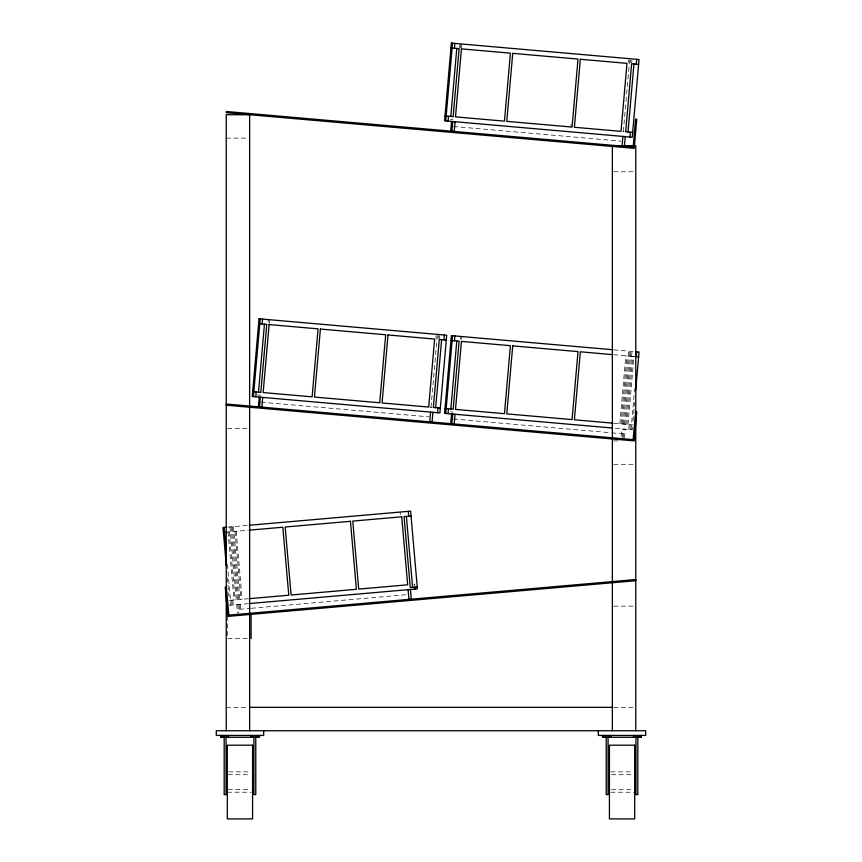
<?xml version="1.0" encoding="UTF-8"?>
<svg xmlns="http://www.w3.org/2000/svg" width="862" height="862" viewBox="0 0 862 862"><rect width="100%" height="100%" fill="white"/><g stroke="black" fill="none" stroke-linecap="round" stroke-linejoin="round"><path stroke-width="0.65" stroke-dasharray="4.31 3.23" d="M268.136 322.259L268.373 319.619M269.192 323.692L269.537 319.716M459.187 47.787L459.424 45.136M460.351 47.895L460.707 43.919M435.87 338.27L436.107 335.62M461.515 47.992L461.87 44.016M431.011 407.252L437.271 335.727M438.208 338.475L438.553 334.499M439.372 338.583L439.609 335.932M460.47 339.089L460.707 336.439M461.633 339.197L461.87 336.546M570.892 126.962L571.129 124.3M628.204 62.57L628.441 59.931M623.345 131.552L629.605 60.028M630.542 62.775L630.768 60.124M631.706 62.883L631.932 60.232M619.853 423.781L625.801 355.78M621.017 423.878L626.965 355.877M621.114 436.118L621.761 428.834M622.181 423.975L628.56 351.125M622.181 437.443L622.924 428.942M623.345 424.082L629.723 351.233M623.345 437.54L624.088 429.039M624.508 424.179L630.887 351.33M624.508 437.637L625.252 429.147M625.683 424.287L632.051 351.437M626.846 424.384L632.794 356.394M628.01 424.492L633.958 356.491M628.754 429.448L629.174 424.589M629.917 429.545L630.337 424.697M631.081 429.653L634.658 388.794M632.46 427.326L632.245 429.75L613.593 428.123M633.02 420.893L634.658 402.231M227.783 527.135L248.267 525.346M225.715 532.21L231.533 531.703M232.708 531.606L248.428 530.227M229.324 600.415L247.976 598.778M413.803 584.274L414.967 584.167M248.407 603.637L229.777 605.264L229.54 602.84M239.507 609.315L250.163 608.378M251.327 608.281L408.523 594.521M226.232 138.125L248.331 138.125M613.669 171.764L634.464 171.764M227.536 428.597L248.331 428.597M613.669 440.891L618.862 440.891M613.669 464.295L634.464 464.295M613.669 606.158L634.464 606.158M247.189 638.645L227.687 638.645L227.687 615.242M226.232 707.336L248.331 707.336M613.669 707.336L635.768 707.336M228.635 771.878L251.241 771.878M610.759 771.878L633.365 771.878M228.139 774.712L250.519 774.712M611.481 774.712L633.861 774.712M228.139 789.387L250.519 789.387M611.481 789.387L633.861 789.387M227.309 792.21L251.241 792.21M610.759 792.21L634.691 792.21M622.784 131.509L623.948 131.606M450.503 119.376L452.906 119.581M453.477 126.488L621.168 141.152M613.733 349.832L634.216 351.621M613.572 354.713L629.292 356.081M630.467 356.189L636.285 356.696M429.847 407.155L432.185 407.36M614.024 423.264L632.676 424.901M257.081 394.979L260.572 395.281M450.503 411.896L452.906 412.111M261.143 402.177L428.996 416.863M453.477 419.007L610.673 432.756M611.837 432.864L622.493 433.791M414.665 584.199L414.988 587.841M400.13 512.06L400.367 514.711M236.199 531.294L242.147 599.295M235.035 531.401L240.983 599.392M233.44 526.639L239.819 599.499M240.239 604.348L240.886 611.632M232.277 526.747L238.655 599.596M239.076 604.456L239.711 611.74M231.113 526.844L237.492 599.704M237.912 604.553L238.655 613.054M229.949 526.951L236.317 599.801M236.748 604.661L237.492 613.162M229.206 531.908L235.154 599.898M228.021 532.016L233.99 600.006M232.826 600.103L233.246 604.962M231.662 600.211L232.083 605.07M227.342 564.308L230.919 605.167M227.342 577.745L228.98 596.418"/><path stroke-width="1.29" d="M253.406 396.606L260.205 318.897M255.745 396.811L256.165 391.962M262.113 323.961L262.544 319.102M258.503 392.167L264.451 324.166M258.385 406.832L259.236 397.123M259.559 406.939L260.41 397.22M261.886 407.144L262.738 397.425M445.74 120.917L452.539 43.197M448.078 121.111L448.499 116.262M454.446 48.261L454.877 43.402M450.826 116.467L456.785 48.466M450.718 131.132L451.569 121.423M451.882 131.239L452.733 121.52M454.22 131.444L455.071 121.725M429.739 421.83L430.591 412.111M432.067 422.024L432.918 412.316M435.676 407.661L441.624 339.671M437.584 412.726L438.004 407.866M443.962 339.876L444.383 335.016M445.74 413.437L452.539 335.727M448.078 413.641L448.499 408.782M454.446 340.792L454.877 335.932M450.826 408.987L456.785 340.996M450.718 423.662L451.569 413.943M451.882 423.759L452.733 414.051M454.22 423.964L455.071 414.256M622.073 146.131L622.924 136.411M624.4 146.335L625.252 136.616M628.01 131.961L633.958 63.971M629.917 137.026L630.337 132.166M636.285 64.176L636.716 59.316M633.15 147.1L635.596 119.118L636.759 119.225L634.206 148.361L226.232 112.674L226.329 111.5L634.313 147.197M636.716 351.836L636.285 356.696L638.623 356.9M635.703 390.238L639.044 352.041L635.854 351.761M633.15 439.62L635.596 411.648L636.759 411.745L634.206 440.891L226.232 405.194L226.329 404.03L634.313 439.728M226.146 527.285L222.978 527.555L226.297 565.752M249.183 525.27L410.603 511.144L417.423 588.854L249.29 603.562M223.398 532.414L226.275 532.166M249.743 530.108L282.822 527.221L288.781 595.211L249.086 598.681M411.045 515.993L404.052 516.607L410.258 587.518L417.251 586.903M227.687 615.242L635.671 579.544L635.768 580.708L227.794 616.405L225.241 587.259L226.404 587.162L228.85 615.134M249.635 707.336L612.365 707.336M450.966 47.96L459.112 48.671L453.164 116.672L445.007 115.95M638.623 64.381L631.63 63.766L625.683 131.757L632.676 132.371M612.817 349.746L451.397 335.63L444.577 413.34L612.537 428.026M258.643 323.659L266.778 324.371L260.83 392.361L252.695 391.65M446.29 340.07L439.297 339.466L433.349 407.457L440.342 408.071M450.966 340.479L459.112 341.201L453.164 409.191L445.007 408.48M612.311 354.594L580.341 351.804L574.394 419.794L613.022 423.177M408.297 511.349L408.717 516.198M414.924 587.108L415.096 589.058M406.39 516.403L412.586 587.313M410.431 589.468L411.282 599.176M408.092 589.662L408.944 599.381M224.12 527.458L226.297 552.316M641.231 735.426L641.231 737.279L602.506 737.279L602.506 735.426M640.919 735.426L640.919 737.279M639.065 735.426L639.065 737.279M637.815 736.773L637.815 794.656L635.962 794.656L635.962 736.773M635.768 730.739L635.768 145.667L612.365 145.667L612.365 730.739M635.348 735.426L635.348 737.279M633.495 735.426L633.495 737.279M611.169 735.426L611.169 737.279M609.305 735.426L609.305 737.279M608.076 736.773L608.076 794.656L606.223 794.656L606.223 736.773M605.598 735.426L605.598 737.279M603.734 735.426L603.734 737.279M598.325 730.739L598.325 735.426L645.713 735.426L645.713 730.739L216.287 730.739L216.287 735.426L263.675 735.426L263.675 730.739M259.494 735.426L259.494 737.279L220.769 737.279L220.769 735.426M258.266 735.426L258.266 737.279M256.402 735.426L256.402 737.279M255.777 736.773L255.777 794.656L253.924 794.656L253.924 736.773M252.695 735.426L252.695 737.279M251.09 615.242L251.09 638.645M250.831 735.426L250.831 737.279M249.635 730.739L249.635 114.721L226.232 114.721L226.232 730.739M228.505 735.426L228.505 737.279M226.652 735.426L226.652 737.279M226.038 736.773L226.038 794.656L224.185 794.656L224.185 736.773M222.935 735.426L222.935 737.279M221.081 735.426L221.081 737.279M259.042 318.8L252.243 396.509L439.9 412.93L446.71 335.221L259.063 318.8M269.106 324.575L263.158 392.566L312.119 396.854L318.067 328.853L269.106 324.575M320.395 329.058L314.447 397.059L379.722 402.769L385.68 334.768L320.395 329.058M388.008 334.973L382.06 402.974L428.683 407.047L434.631 339.057L388.008 334.973M451.376 43.1L444.577 120.809L632.223 137.23L639.044 59.521L451.397 43.1M461.439 48.875L455.492 116.866L504.453 121.154L510.401 53.153L461.439 48.875M461.439 341.395L455.492 409.396L504.453 413.685L510.401 345.684L461.439 341.395M512.728 53.358L506.781 121.359L572.056 127.07L578.003 59.069L512.728 53.358M512.728 345.888L506.781 413.879L572.056 419.6L578.003 351.599L512.728 345.888M580.341 59.273L574.394 127.274L621.017 131.347L626.965 63.357L580.341 59.273M350.435 521.305L285.16 527.016L291.108 595.006L356.383 589.296L350.435 521.305M401.724 516.812L352.763 521.101L358.711 589.091L407.672 584.813L401.724 516.812M252.577 745.199L227.309 745.199L227.309 818.9L252.577 818.9L252.577 745.199M634.691 745.199L609.423 745.199L609.423 818.9L634.691 818.9L634.691 745.199"/></g></svg>
